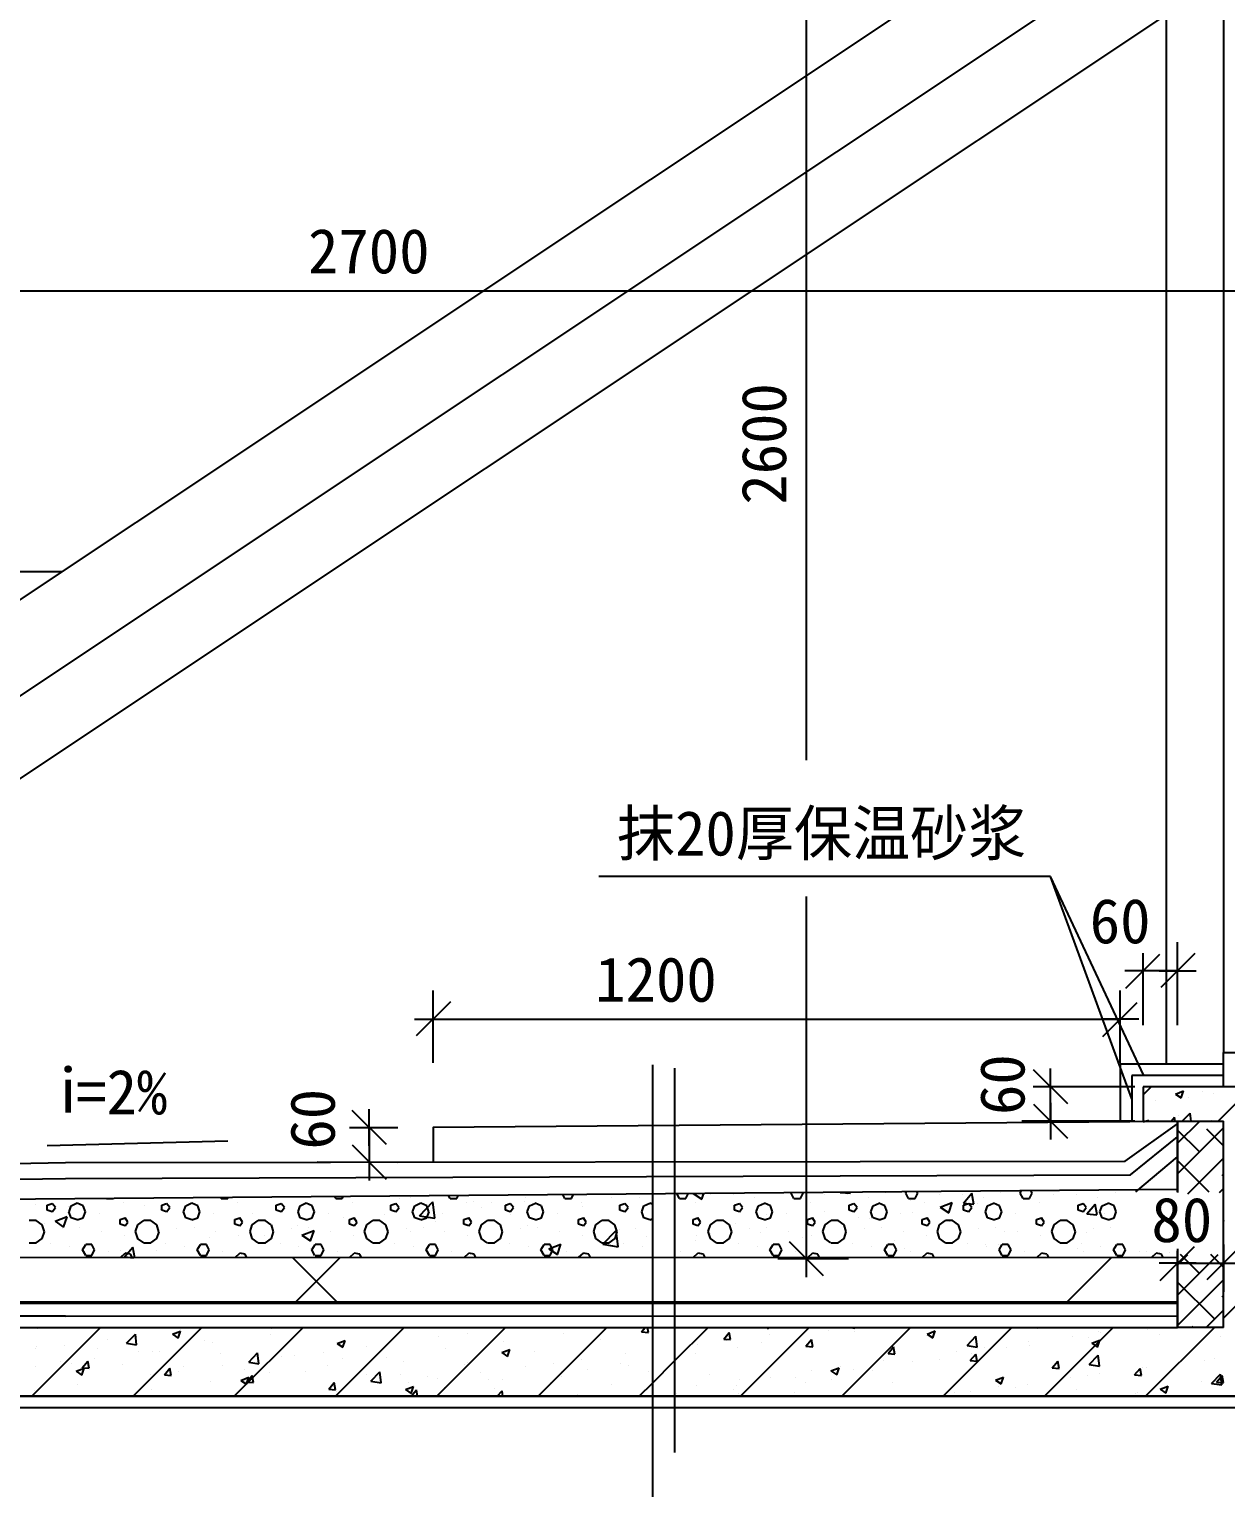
# Model space of a CAD drawing. Header units: metres. Extents: x 639 to 9791, y -512 to 5820.
# Drawn here: x 3541 to 5630, y 987 to 3535 of the extents above; entities that cross this region are included whole.
import ezdxf

# ---------------------------------------------------------------- set-up
doc = ezdxf.new("R2010")
doc.units = ezdxf.units.M
for name, color, linetype in [('A-AXI', 3, 'Continuous'), ('PUB_DIM', 3, 'Continuous'), ('WALL', 7, 'Continuous'), ('WQ', 7, 'Continuous')]:
    doc.layers.add(name, color=color, linetype=linetype)

# ---------------------------------------------------------------- blocks, each defined once
blk = doc.blocks.new('_DIMX')
blk.add_line((160.47, 0), (-160.47, 0))
at = {"color": 5}
blk.add_lwpolyline([(-151.28, -151.28), (146.11, 146.11)], dxfattribs=at)

msp = doc.modelspace()

# ---------------------------------------------------------------- hatches: boundary and pattern name
h = msp.add_hatch()
h.set_pattern_fill('AR-SAND', scale=30)
h.paths.add_polyline_path([(4285.87, 1616.48), (4285.94, 1556.37), (4677.31, 1556.85), (4677.31, 1619.74)])
h.paths.add_polyline_path([(4715.79, 1620.06), (4715.79, 1556.9), (5454.64, 1557.81), (5485.87, 1575.58), (5485.87, 1626.48)])
h.paths.add_polyline_path([(4677.31, 1556.85), (4715.79, 1556.9), (4715.79, 1620.06), (4677.31, 1619.74)])
h = msp.add_hatch()
h.set_pattern_fill('ANSI38', scale=300)
h.paths.add_polyline_path([(3046, 1389.18), (3046, 1311.63), (3604.28, 1311.63), (3604.28, 1311.47), (4629.06, 1311.61), (4629.06, 1389.3)])
h = msp.add_hatch()
h.set_pattern_fill('ANSI38', scale=300)
h.paths.add_polyline_path([(5546.01, 1389.38), (4715.79, 1389.31), (4715.79, 1311.62), (4755.63, 1311.63), (4755.63, 1311.57), (5546.01, 1311.63)])

# ---------------------------------------------------------------- linework, layer by layer
for p, q in [((5526.01, 3776.77), (5526.01, 1727.48)), ((5626.01, 3647.77), (5626.01, 1747.48)), ((5626.01, 1687.48), (5626.01, 1747.48)), ((5626.01, 1747.48), (5686.01, 1747.48)), ((5626.01, 1687.48), (5626.01, 1747.48)), ((5626.01, 1747.48), (5686.01, 1747.48)), ((4667.54, 1720.47), (4667.54, 1049.16)), ((5485.87, 1687.48), (5485.87, 1627.48)), ((5866.01, 1687.48), (5485.87, 1687.48)), ((5485.87, 1673.63), (5499.72, 1687.48)), ((5616.5, 1627.48), (5676.5, 1687.48)), ((5508.12, 1663.61), (5508.12, 1663.61)), ((5542.17, 1674.99), (5556.17, 1680.37)), ((5542.17, 1674.99), (5552.12, 1668.28)), ((5552.13, 1668.28), (5556.19, 1680.36)), ((5565.46, 1668.16), (5565.46, 1668.16)), ((5589.37, 1679.04), (5589.37, 1679.04)), ((5609.14, 1676.42), (5609.14, 1676.42)), ((5534.44, 1627.48), (5540.48, 1634.67)), ((5541.82, 1627.48), (5540.49, 1634.67)), ((5548.16, 1636.72), (5548.16, 1636.72)), ((5553.94, 1627.48), (5567.64, 1641.76)), ((5569.32, 1627.48), (5567.66, 1641.75)), ((5485.87, 1627.48), (5626.01, 1627.48)), ((5546.01, 1504.1), (5546.01, 1627.48)), ((5546.01, 1589.01), (5584.48, 1627.48)), ((5546.01, 1535.97), (5626.01, 1615.97)), ((5583.94, 1573.9), (5546.01, 1611.84)), ((5626.01, 1584.87), (5597.2, 1613.68)), ((5626.01, 1267.48), (5626.01, 1627.48)), ((5463.44, 1533.92), (5546.01, 1600.46)), ((2761.78, 1540.27), (3604.28, 1555.54)), ((3604.28, 1555.54), (5454.64, 1557.81)), ((5601.15, 1503.66), (5546.01, 1558.8)), ((5563.87, 1500.81), (5626.01, 1562.94)), ((3604.28, 1527.8), (5463.44, 1533.92)), ((5626.01, 1531.84), (5623.71, 1534.13)), ((2761.78, 1515.78), (3604.28, 1527.53)), ((2761.78, 1485.17), (5546.01, 1508.91)), ((4871.24, 1501.88), (4871.88, 1503.16)), ((4892.19, 1501.88), (4891.47, 1503.33)), ((4956.89, 1503.3), (4957.38, 1503.89)), ((4956.89, 1503.3), (4974.82, 1501.74)), ((4974.83, 1501.72), (4974.4, 1504.04)), ((5071.24, 1501.88), (5072.74, 1504.88)), ((5092.19, 1501.88), (5090.62, 1505.03)), ((5271.24, 1501.88), (5273.6, 1506.59)), ((5292.19, 1501.88), (5289.77, 1506.73)), ((5619.1, 1503), (5626.01, 1509.91)), ((3552.05, 1481.86), (3552.05, 1481.86)), ((3572.2, 1480.93), (3580.77, 1483.79)), ((3572.2, 1472.36), (3572.2, 1480.93)), ((3586.46, 1477.14), (3580.75, 1483.8)), ((3609.9, 1479.29), (3609.9, 1479.29)), ((3610.29, 1469.49), (3614.1, 1479.96)), ((3614.12, 1479.98), (3624.59, 1484.75)), ((3634.96, 1479.97), (3624.48, 1484.74)), ((3638.82, 1469.51), (3635.01, 1479.98)), ((3676, 1492.36), (3675.7, 1492.97)), ((3676.01, 1492.36), (3687.43, 1492.36)), ((3687.43, 1492.36), (3687.79, 1493.07)), ((3704.77, 1485.74), (3704.77, 1485.74)), ((3742.3, 1479.51), (3742.3, 1479.51)), ((3772.2, 1480.93), (3780.77, 1483.79)), ((3772.2, 1472.36), (3772.2, 1480.93)), ((3786.46, 1477.14), (3780.75, 1483.8)), ((3810.29, 1469.49), (3814.1, 1479.96)), ((3814.12, 1479.98), (3824.59, 1484.75)), ((3834.96, 1479.97), (3824.48, 1484.74)), ((3838.82, 1469.51), (3835.01, 1479.98)), ((3876, 1492.36), (3874.85, 1494.66)), ((3876.01, 1492.36), (3887.43, 1492.36)), ((3887.43, 1492.36), (3888.65, 1494.78)), ((3904.77, 1485.74), (3904.77, 1485.74)), ((3972.2, 1480.93), (3980.77, 1483.79)), ((3972.2, 1472.36), (3972.2, 1480.93)), ((3986.46, 1477.14), (3980.75, 1483.8)), ((4006.77, 1494.74), (4006.77, 1494.74)), ((4010.29, 1469.49), (4014.1, 1479.96)), ((4014.11, 1479.98), (4024.59, 1484.75)), ((4034.96, 1479.97), (4024.48, 1484.74)), ((4038.82, 1469.51), (4035.01, 1479.98)), ((4076, 1492.36), (4074, 1496.36)), ((4076.01, 1492.36), (4087.43, 1492.36)), ((4087.43, 1492.36), (4089.5, 1496.49)), ((4104.77, 1485.74), (4104.77, 1485.74)), ((4172.2, 1480.93), (4180.77, 1483.79)), ((4172.2, 1472.36), (4172.2, 1480.93)), ((4186.46, 1477.14), (4180.75, 1483.8)), ((4187.23, 1492.52), (4187.23, 1492.52)), ((4206.77, 1494.74), (4206.77, 1494.74)), ((4210.29, 1469.49), (4214.1, 1479.96)), ((4214.11, 1479.98), (4224.59, 1484.75)), ((4222.15, 1462.23), (4245.52, 1486.58)), ((4234.95, 1479.97), (4224.48, 1484.74)), ((4238.81, 1469.51), (4235.01, 1479.99)), ((4248.84, 1458.07), (4245.53, 1486.57)), ((4276, 1492.36), (4273.15, 1498.06)), ((4276.01, 1492.36), (4287.43, 1492.36)), ((4287.43, 1492.36), (4290.36, 1498.21)), ((4304.77, 1485.74), (4304.77, 1485.74)), ((4317.13, 1486.51), (4317.13, 1486.51)), ((4347.38, 1485.76), (4347.38, 1485.76)), ((4369.77, 1498.74), (4369.77, 1498.74)), ((4372.2, 1480.93), (4380.77, 1483.79)), ((4372.2, 1472.36), (4372.2, 1480.93)), ((4386.46, 1477.14), (4380.75, 1483.8)), ((4405.62, 1487.11), (4405.62, 1487.11)), ((4406.77, 1494.74), (4406.77, 1494.74)), ((4410.29, 1469.49), (4414.1, 1479.96)), ((4414.11, 1479.98), (4424.59, 1484.74)), ((4434.95, 1479.97), (4424.48, 1484.74)), ((4438.81, 1469.51), (4435, 1479.99)), ((4476, 1492.36), (4472.3, 1499.76)), ((4476.01, 1492.36), (4487.43, 1492.36)), ((4487.43, 1492.36), (4491.21, 1499.92)), ((4504.77, 1485.74), (4504.77, 1485.74)), ((4507.52, 1478.99), (4507.52, 1478.99)), ((4529.77, 1499.74), (4529.77, 1499.74)), ((4556.7, 1494.64), (4556.7, 1494.64)), ((4569.77, 1498.74), (4569.77, 1498.74)), ((4572.2, 1480.93), (4580.77, 1483.79)), ((4572.2, 1472.36), (4572.2, 1480.93)), ((4586.46, 1477.14), (4580.75, 1483.8)), ((4606.77, 1494.74), (4606.77, 1494.74)), ((4610.29, 1469.49), (4614.1, 1479.96)), ((4614.11, 1479.98), (4624.59, 1484.74)), ((4629.06, 1482.65), (4624.48, 1484.74)), ((4676, 1492.36), (4671.46, 1501.45)), ((4676.01, 1492.36), (4687.43, 1492.36)), ((4687.43, 1492.36), (4692.07, 1501.63)), ((4700.3, 1501.52), (4700.79, 1501.71)), ((4700.3, 1501.52), (4715.23, 1491.45)), ((4704.77, 1485.74), (4704.77, 1485.74)), ((4715.24, 1491.44), (4718.73, 1501.86)), ((4729.77, 1499.74), (4729.77, 1499.74)), ((4769.77, 1498.74), (4769.77, 1498.74)), ((4772.2, 1480.93), (4780.77, 1483.79)), ((4772.2, 1472.36), (4772.2, 1480.93)), ((4786.46, 1477.14), (4780.74, 1483.8)), ((4806.77, 1494.74), (4806.77, 1494.74)), ((4810.29, 1469.49), (4814.1, 1479.96)), ((4814.11, 1479.98), (4824.59, 1484.74)), ((4834.95, 1479.97), (4824.48, 1484.74)), ((4838.81, 1469.51), (4835, 1479.99)), ((4836.77, 1502.74), (4836.77, 1502.74)), ((4876, 1492.36), (4871.24, 1501.88)), ((4876.01, 1492.36), (4887.43, 1492.36)), ((4887.43, 1492.36), (4892.2, 1501.88)), ((4904.77, 1485.74), (4904.77, 1485.74)), ((4929.77, 1499.74), (4929.77, 1499.74)), ((4969.77, 1498.74), (4969.77, 1498.74)), ((4972.2, 1480.93), (4980.77, 1483.79)), ((4972.2, 1472.36), (4972.2, 1480.93)), ((4986.46, 1477.14), (4980.74, 1483.8)), ((5006.77, 1494.74), (5006.77, 1494.74)), ((5010.29, 1469.49), (5014.09, 1479.96)), ((5014.11, 1479.98), (5024.59, 1484.74)), ((5034.95, 1479.97), (5024.48, 1484.74)), ((5038.81, 1469.51), (5035, 1479.99)), ((5036.77, 1502.74), (5036.77, 1502.74)), ((5076, 1492.36), (5071.24, 1501.88)), ((5076.01, 1492.36), (5087.43, 1492.36)), ((5080.42, 1489.8), (5080.42, 1489.8)), ((5087.43, 1492.36), (5092.2, 1501.88)), ((5104.77, 1485.74), (5104.77, 1485.74)), ((5129.77, 1499.74), (5129.77, 1499.74)), ((5131.44, 1477.49), (5152.45, 1485.56)), ((5146.37, 1467.41), (5152.46, 1485.54)), ((5169.77, 1498.74), (5169.77, 1498.74)), ((5172.06, 1484.48), (5186.53, 1501.71)), ((5172.06, 1484.48), (5189.99, 1482.91)), ((5172.2, 1480.93), (5180.77, 1483.79)), ((5172.2, 1472.36), (5172.2, 1480.93)), ((5186.46, 1477.14), (5180.74, 1483.8)), ((5190, 1482.89), (5186.54, 1501.7)), ((5196.69, 1483.32), (5196.69, 1483.32)), ((5206.77, 1494.74), (5206.77, 1494.74)), ((5210.29, 1469.49), (5214.09, 1479.96)), ((5214.11, 1479.98), (5224.59, 1484.74)), ((5234.95, 1479.97), (5224.48, 1484.74)), ((5238.81, 1469.51), (5235, 1479.99)), ((5236.77, 1502.74), (5236.77, 1502.74)), ((5276, 1492.36), (5271.24, 1501.88)), ((5276.01, 1492.36), (5287.43, 1492.36)), ((5287.43, 1492.36), (5292.2, 1501.88)), ((5304.77, 1485.74), (5304.77, 1485.74)), ((5329.77, 1499.74), (5329.77, 1499.74)), ((5369.77, 1498.74), (5369.77, 1498.74)), ((5372.2, 1480.93), (5380.77, 1483.79)), ((5372.2, 1472.36), (5372.2, 1480.93)), ((5386.46, 1477.14), (5380.74, 1483.8)), ((5387.24, 1465.65), (5401.7, 1482.89)), ((5405.18, 1464.07), (5401.71, 1482.87)), ((5406.77, 1494.74), (5406.77, 1494.74)), ((5410.29, 1469.49), (5414.09, 1479.96)), ((5414.11, 1479.98), (5424.59, 1484.74)), ((5434.95, 1479.97), (5424.48, 1484.74)), ((5438.81, 1469.51), (5435, 1479.99)), ((5436.77, 1502.74), (5436.77, 1502.74)), ((3553.15, 1454.26), (3540.77, 1454.26)), ((3563.52, 1446.7), (3553.04, 1454.32)), ((3580.76, 1469.49), (3572.19, 1472.35)), ((3580.77, 1469.5), (3586.48, 1477.12)), ((3585.96, 1452.81), (3606.96, 1460.88)), ((3585.96, 1452.81), (3600.88, 1442.75)), ((3600.89, 1442.73), (3606.97, 1460.86)), ((3614.05, 1459.03), (3610.24, 1469.51)), ((3624.56, 1455.21), (3614.09, 1459.02)), ((3624.58, 1455.22), (3635.06, 1459.03)), ((3635.05, 1459.01), (3638.86, 1469.49)), ((3662.77, 1465.74), (3662.77, 1465.74)), ((3699.82, 1456.17), (3708.39, 1459.03)), ((3699.82, 1447.6), (3699.82, 1456.17)), ((3713.13, 1451.4), (3708.37, 1459.01)), ((3730.29, 1446.64), (3740.76, 1454.26)), ((3753.15, 1454.26), (3740.77, 1454.26)), ((3763.52, 1446.7), (3753.04, 1454.32)), ((3770.04, 1472.53), (3770.04, 1472.53)), ((3780.76, 1469.49), (3772.19, 1472.35)), ((3780.77, 1469.5), (3786.48, 1477.12)), ((3814.05, 1459.03), (3810.24, 1469.51)), ((3824.56, 1455.21), (3814.09, 1459.02)), ((3824.58, 1455.22), (3835.06, 1459.03)), ((3835.05, 1459.01), (3838.86, 1469.49)), ((3862.77, 1465.74), (3862.77, 1465.74)), ((3899.82, 1456.17), (3908.39, 1459.03)), ((3899.82, 1447.6), (3899.82, 1456.17)), ((3913.13, 1451.4), (3908.37, 1459.01)), ((3930.19, 1465.76), (3930.19, 1465.76)), ((3930.29, 1446.64), (3940.76, 1454.26)), ((3953.15, 1454.26), (3940.77, 1454.26)), ((3963.51, 1446.7), (3953.04, 1454.32)), ((3980.76, 1469.49), (3972.19, 1472.35)), ((3980.77, 1469.5), (3986.48, 1477.12)), ((4014.05, 1459.03), (4010.24, 1469.51)), ((4024.56, 1455.21), (4014.09, 1459.02)), ((4024.58, 1455.22), (4035.06, 1459.03)), ((4035.05, 1459.01), (4038.86, 1469.49)), ((4062.77, 1465.74), (4062.77, 1465.74)), ((4090.34, 1458.99), (4090.34, 1458.99)), ((4099.82, 1456.17), (4108.39, 1459.03)), ((4099.82, 1447.6), (4099.82, 1456.17)), ((4113.13, 1451.4), (4108.37, 1459.01)), ((4130.28, 1446.64), (4140.76, 1454.26)), ((4153.15, 1454.26), (4140.77, 1454.26)), ((4141.05, 1452.28), (4141.05, 1452.28)), ((4163.51, 1446.7), (4153.04, 1454.32)), ((4161.31, 1464.02), (4161.31, 1464.02)), ((4180.76, 1469.49), (4172.19, 1472.35)), ((4180.77, 1469.5), (4186.48, 1477.12)), ((4214.05, 1459.03), (4210.24, 1469.51)), ((4224.56, 1455.21), (4214.09, 1459.02)), ((4222.15, 1462.23), (4248.83, 1458.09)), ((4224.58, 1455.22), (4235.06, 1459.03)), ((4235.05, 1459.01), (4238.86, 1469.49)), ((4250.48, 1452.23), (4250.48, 1452.23)), ((4262.77, 1465.74), (4262.77, 1465.74)), ((4299.82, 1456.17), (4308.39, 1459.03)), ((4299.82, 1447.6), (4299.82, 1456.17)), ((4313.13, 1451.4), (4308.37, 1459.01)), ((4330.28, 1446.64), (4340.76, 1454.26)), ((4330.52, 1477.22), (4330.52, 1477.22)), ((4353.15, 1454.26), (4340.77, 1454.26)), ((4363.51, 1446.7), (4353.04, 1454.32)), ((4380.76, 1469.49), (4372.19, 1472.35)), ((4380.77, 1469.5), (4386.48, 1477.12)), ((4381.74, 1464.61), (4381.74, 1464.61)), ((4414.05, 1459.03), (4410.24, 1469.51)), ((4424.56, 1455.21), (4414.09, 1459.02)), ((4424.58, 1455.22), (4435.06, 1459.03)), ((4435.05, 1459.01), (4438.86, 1469.49)), ((4462.77, 1465.74), (4462.77, 1465.74)), ((4499.82, 1456.17), (4508.39, 1459.03)), ((4499.82, 1447.6), (4499.82, 1456.17)), ((4513.13, 1451.4), (4508.37, 1459.01)), ((4530.28, 1446.64), (4540.76, 1454.26)), ((4553.15, 1454.26), (4540.77, 1454.26)), ((4563.51, 1446.7), (4553.04, 1454.32)), ((4580.76, 1469.49), (4572.19, 1472.35)), ((4580.77, 1469.5), (4586.48, 1477.12)), ((4614.05, 1459.03), (4610.24, 1469.51)), ((4624.56, 1455.21), (4614.09, 1459.02)), ((4624.58, 1455.22), (4629.06, 1456.85)), ((4667.67, 1472.22), (4667.67, 1472.22)), ((4699.82, 1456.17), (4708.39, 1459.03)), ((4699.82, 1447.6), (4699.82, 1456.17)), ((4713.13, 1451.4), (4708.37, 1459.01)), ((4730.28, 1446.64), (4740.76, 1454.26)), ((4753.15, 1454.26), (4740.77, 1454.26)), ((4763.51, 1446.7), (4753.04, 1454.32)), ((4780.76, 1469.49), (4772.19, 1472.35)), ((4780.77, 1469.5), (4786.48, 1477.12)), ((4814.05, 1459.03), (4810.24, 1469.51)), ((4824.56, 1455.21), (4814.09, 1459.02)), ((4824.58, 1455.22), (4835.06, 1459.03)), ((4827.82, 1465.46), (4827.82, 1465.46)), ((4835.05, 1459.01), (4838.86, 1469.49)), ((4862.77, 1465.74), (4862.77, 1465.74)), ((4899.82, 1456.17), (4908.39, 1459.03)), ((4899.82, 1447.6), (4899.82, 1456.17)), ((4913.13, 1451.4), (4908.37, 1459.01)), ((4928.89, 1470.59), (4928.89, 1470.59)), ((4930.28, 1446.64), (4940.76, 1454.26)), ((4953.15, 1454.26), (4940.77, 1454.26)), ((4963.51, 1446.7), (4953.04, 1454.32)), ((4980.76, 1469.49), (4972.19, 1472.35)), ((4980.77, 1469.5), (4986.48, 1477.12)), ((4987.96, 1458.69), (4987.96, 1458.69)), ((5007.97, 1458.48), (5007.97, 1458.48)), ((5014.05, 1459.03), (5010.24, 1469.51)), ((5024.56, 1455.21), (5014.09, 1459.02)), ((5024.58, 1455.22), (5035.06, 1459.03)), ((5035.05, 1459.01), (5038.86, 1469.49)), ((5062.77, 1465.74), (5062.77, 1465.74)), ((5083.07, 1468.37), (5083.07, 1468.37)), ((5099.82, 1456.17), (5108.39, 1459.03)), ((5099.82, 1447.6), (5099.82, 1456.17)), ((5113.13, 1451.4), (5108.37, 1459.01)), ((5130.28, 1446.64), (5140.76, 1454.26)), ((5131.44, 1477.49), (5146.36, 1467.43)), ((5153.15, 1454.26), (5140.77, 1454.26)), ((5163.51, 1446.7), (5153.03, 1454.32)), ((5180.76, 1469.49), (5172.19, 1472.35)), ((5180.77, 1469.5), (5186.48, 1477.12)), ((5214.05, 1459.03), (5210.24, 1469.51)), ((5224.56, 1455.21), (5214.09, 1459.02)), ((5224.58, 1455.22), (5235.06, 1459.03)), ((5235.05, 1459.01), (5238.86, 1469.49)), ((5262.77, 1465.74), (5262.77, 1465.74)), ((5299.82, 1456.17), (5308.39, 1459.03)), ((5299.82, 1447.6), (5299.82, 1456.17)), ((5313.13, 1451.4), (5308.37, 1459.01)), ((5330.28, 1446.64), (5340.76, 1454.26)), ((5353.15, 1454.26), (5340.77, 1454.26)), ((5363.51, 1446.7), (5353.03, 1454.32)), ((5380.76, 1469.49), (5372.19, 1472.35)), ((5380.77, 1469.5), (5386.48, 1477.12)), ((5387.24, 1465.65), (5405.17, 1464.08)), ((5414.05, 1459.03), (5410.24, 1469.51)), ((5424.56, 1455.21), (5414.09, 1459.02)), ((5419.09, 1465.8), (5419.09, 1465.8)), ((5424.58, 1455.22), (5435.06, 1459.03)), ((5435.05, 1459.01), (5438.86, 1469.49)), ((5626.01, 1454.47), (5626.89, 1454.81)), ((5626.01, 1452.12), (5626.91, 1454.81)), ((3567.41, 1434.27), (3563.6, 1446.65)), ((3563.62, 1422.83), (3567.43, 1434.26)), ((3567.35, 1449.47), (3567.35, 1449.47)), ((3598.77, 1439.74), (3598.77, 1439.74)), ((3628.77, 1442.74), (3628.77, 1442.74)), ((3666.77, 1434.74), (3666.77, 1434.74)), ((3708.38, 1444.73), (3699.81, 1447.59)), ((3706.77, 1428.74), (3706.77, 1428.74)), ((3708.38, 1444.74), (3713.15, 1451.4)), ((3730.27, 1422.84), (3726.46, 1435.22)), ((3726.48, 1435.21), (3730.29, 1446.64)), ((3767.41, 1434.27), (3763.6, 1446.65)), ((3763.62, 1422.83), (3767.43, 1434.26)), ((3798.77, 1439.74), (3798.77, 1439.74)), ((3828.77, 1442.74), (3828.77, 1442.74)), ((3866.77, 1434.74), (3866.77, 1434.74)), ((3908.38, 1444.73), (3899.81, 1447.59)), ((3906.77, 1428.74), (3906.77, 1428.74)), ((3908.38, 1444.74), (3913.15, 1451.4)), ((3930.27, 1422.84), (3926.46, 1435.22)), ((3926.48, 1435.21), (3930.29, 1446.64)), ((3952.33, 1427.43), (3952.33, 1427.43)), ((3967.41, 1434.27), (3963.6, 1446.65)), ((3963.62, 1422.83), (3967.43, 1434.26)), ((3998.77, 1439.74), (3998.77, 1439.74)), ((4009.78, 1444.82), (4009.78, 1444.82)), ((4017.1, 1428.79), (4038.1, 1436.85)), ((4017.1, 1428.79), (4032.02, 1418.72)), ((4027.43, 1437.32), (4027.43, 1437.32)), ((4028.77, 1442.74), (4028.77, 1442.74)), ((4032.03, 1418.71), (4038.11, 1436.83)), ((4066.77, 1434.74), (4066.77, 1434.74)), ((4108.38, 1444.73), (4099.81, 1447.59)), ((4106.77, 1428.74), (4106.77, 1428.74)), ((4108.38, 1444.74), (4113.15, 1451.4)), ((4130.27, 1422.84), (4126.46, 1435.22)), ((4126.48, 1435.21), (4130.29, 1446.64)), ((4167.41, 1434.27), (4163.6, 1446.65)), ((4163.62, 1422.83), (4167.43, 1434.26)), ((4198.77, 1439.74), (4198.77, 1439.74)), ((4206.79, 1434.58), (4206.79, 1434.58)), ((4228.77, 1442.74), (4228.77, 1442.74)), ((4266.77, 1434.74), (4266.77, 1434.74)), ((4308.38, 1444.73), (4299.81, 1447.59)), ((4306.77, 1428.74), (4306.77, 1428.74)), ((4308.38, 1444.74), (4313.15, 1451.4)), ((4330.27, 1422.84), (4326.46, 1435.22)), ((4326.48, 1435.21), (4330.29, 1446.64)), ((4367.41, 1434.27), (4363.6, 1446.65)), ((4363.62, 1422.83), (4367.43, 1434.26)), ((4398.77, 1439.74), (4398.77, 1439.74)), ((4410.63, 1445.46), (4410.63, 1445.46)), ((4428.77, 1442.74), (4428.77, 1442.74)), ((4466.77, 1434.74), (4466.77, 1434.74)), ((4508.38, 1444.73), (4499.81, 1447.59)), ((4506.77, 1428.74), (4506.77, 1428.74)), ((4508.38, 1444.74), (4513.15, 1451.4)), ((4530.27, 1422.84), (4526.46, 1435.22)), ((4526.48, 1435.21), (4530.29, 1446.64)), ((4542.32, 1412.57), (4565.69, 1436.92)), ((4567.41, 1434.27), (4563.6, 1446.65)), ((4563.62, 1422.83), (4567.43, 1434.26)), ((4569.01, 1408.42), (4565.7, 1436.91)), ((4570.78, 1438.69), (4570.78, 1438.69)), ((4598.77, 1439.74), (4598.77, 1439.74)), ((4619.04, 1426.98), (4619.04, 1426.98)), ((4628.77, 1442.74), (4628.77, 1442.74)), ((4708.38, 1444.73), (4699.81, 1447.59)), ((4706.77, 1428.74), (4706.77, 1428.74)), ((4708.38, 1444.74), (4713.15, 1451.4)), ((4730.27, 1422.84), (4726.46, 1435.22)), ((4726.48, 1435.21), (4730.29, 1446.64)), ((4730.92, 1431.93), (4730.92, 1431.93)), ((4767.41, 1434.27), (4763.6, 1446.65)), ((4763.62, 1422.83), (4767.43, 1434.26)), ((4774.86, 1449.47), (4774.86, 1449.47)), ((4798.77, 1439.74), (4798.77, 1439.74)), ((4818.5, 1433.53), (4818.5, 1433.53)), ((4828.77, 1442.74), (4828.77, 1442.74)), ((4866.77, 1434.74), (4866.77, 1434.74)), ((4908.38, 1444.73), (4899.81, 1447.59)), ((4906.77, 1428.74), (4906.77, 1428.74)), ((4908.38, 1444.74), (4913.15, 1451.4)), ((4930.27, 1422.84), (4926.46, 1435.22)), ((4926.48, 1435.21), (4930.29, 1446.64)), ((4967.41, 1434.27), (4963.6, 1446.65)), ((4963.62, 1422.83), (4967.43, 1434.26)), ((4998.77, 1439.74), (4998.77, 1439.74)), ((5028.77, 1442.74), (5028.77, 1442.74)), ((5066.77, 1434.74), (5066.77, 1434.74)), ((5108.38, 1444.73), (5099.81, 1447.59)), ((5106.77, 1428.74), (5106.77, 1428.74)), ((5108.38, 1444.74), (5113.15, 1451.4)), ((5130.27, 1422.84), (5126.46, 1435.22)), ((5126.48, 1435.21), (5130.29, 1446.64)), ((5148.11, 1451.93), (5148.11, 1451.93)), ((5167.41, 1434.27), (5163.6, 1446.65)), ((5163.62, 1422.83), (5167.43, 1434.26)), ((5198.77, 1439.74), (5198.77, 1439.74)), ((5228.77, 1442.74), (5228.77, 1442.74)), ((5244.14, 1435.77), (5244.14, 1435.77)), ((5266.77, 1434.74), (5266.77, 1434.74)), ((5308.38, 1444.73), (5299.81, 1447.59)), ((5306.77, 1428.74), (5306.77, 1428.74)), ((5308.26, 1445.16), (5308.26, 1445.16)), ((5308.38, 1444.74), (5313.15, 1451.4)), ((5330.27, 1422.84), (5326.46, 1435.22)), ((5326.48, 1435.21), (5330.29, 1446.64)), ((5367.41, 1434.27), (5363.6, 1446.65)), ((5363.62, 1422.83), (5367.43, 1434.26)), ((5386.62, 1433.55), (5386.62, 1433.55)), ((5398.77, 1439.74), (5398.77, 1439.74)), ((5428.77, 1442.74), (5428.77, 1442.74)), ((3540.77, 1415.22), (3553.15, 1415.22)), ((3553.14, 1415.21), (3563.62, 1422.83)), ((3578.77, 1413.74), (3578.77, 1413.74)), ((3611.77, 1408.74), (3611.77, 1408.74)), ((3639.78, 1393.32), (3634.07, 1402.84)), ((3634.1, 1402.83), (3639.81, 1412.35)), ((3650.29, 1412.36), (3639.81, 1412.36)), ((3655.05, 1402.84), (3650.29, 1412.36)), ((3650.29, 1393.31), (3655.05, 1402.83)), ((3699.93, 1401.2), (3699.93, 1401.2)), ((3707.44, 1390.6), (3721.91, 1407.84)), ((3725.34, 1389.23), (3721.91, 1407.82)), ((3740.66, 1415.27), (3730.18, 1422.89)), ((3740.77, 1415.22), (3753.15, 1415.22)), ((3753.14, 1415.21), (3763.62, 1422.83)), ((3762.86, 1402.49), (3762.86, 1402.49)), ((3778.77, 1413.74), (3778.77, 1413.74)), ((3811.77, 1408.74), (3811.77, 1408.74)), ((3839.78, 1393.32), (3834.07, 1402.84)), ((3834.1, 1402.83), (3839.81, 1412.35)), ((3850.29, 1412.36), (3839.81, 1412.36)), ((3855.05, 1402.84), (3850.29, 1412.36)), ((3850.29, 1393.31), (3855.05, 1402.83)), ((3855.75, 1423.69), (3855.75, 1423.69)), ((3940.66, 1415.27), (3930.18, 1422.89)), ((3940.77, 1415.22), (3953.15, 1415.22)), ((3953.14, 1415.21), (3963.62, 1422.83)), ((3978.77, 1413.74), (3978.77, 1413.74)), ((4011.77, 1408.74), (4011.77, 1408.74)), ((4031.83, 1404.55), (4031.83, 1404.55)), ((4039.78, 1393.32), (4034.07, 1402.84)), ((4034.1, 1402.83), (4039.81, 1412.35)), ((4050.29, 1412.36), (4039.81, 1412.36)), ((4055.05, 1402.84), (4050.29, 1412.36)), ((4050.29, 1393.31), (4055.05, 1402.83)), ((4140.66, 1415.27), (4130.18, 1422.89)), ((4140.77, 1415.22), (4153.15, 1415.22)), ((4153.14, 1415.21), (4163.62, 1422.83)), ((4178.77, 1413.74), (4178.77, 1413.74)), ((4211.77, 1408.74), (4211.77, 1408.74)), ((4239.78, 1393.32), (4234.07, 1402.84)), ((4234.1, 1402.83), (4239.81, 1412.35)), ((4250.29, 1412.36), (4239.81, 1412.36)), ((4255.05, 1402.84), (4250.29, 1412.36)), ((4250.29, 1393.31), (4255.05, 1402.83)), ((4340.66, 1415.27), (4330.18, 1422.89)), ((4340.77, 1415.22), (4353.15, 1415.22)), ((4353.14, 1415.21), (4363.62, 1422.83)), ((4378.77, 1413.74), (4378.77, 1413.74)), ((4411.77, 1408.74), (4411.77, 1408.74)), ((4439.78, 1393.32), (4434.07, 1402.84)), ((4434.1, 1402.82), (4439.81, 1412.35)), ((4450.29, 1412.36), (4439.81, 1412.36)), ((4448.24, 1404.76), (4469.24, 1412.82)), ((4448.24, 1404.76), (4463.16, 1394.69)), ((4455.05, 1402.84), (4450.29, 1412.36)), ((4450.29, 1393.31), (4455.05, 1402.83)), ((4463.17, 1394.68), (4469.25, 1412.81)), ((4467.51, 1407.77), (4467.51, 1407.77)), ((4540.66, 1415.27), (4530.18, 1422.89)), ((4540.77, 1415.22), (4553.15, 1415.22)), ((4542.32, 1412.57), (4569, 1408.43)), ((4553.14, 1415.21), (4563.62, 1422.83)), ((4578.77, 1413.74), (4578.77, 1413.74)), ((4611.77, 1408.74), (4611.77, 1408.74)), ((4704.88, 1418.58), (4704.88, 1418.58)), ((4740.66, 1415.28), (4730.18, 1422.89)), ((4740.77, 1415.22), (4753.15, 1415.22)), ((4753.14, 1415.21), (4763.62, 1422.83)), ((4778.77, 1413.74), (4778.77, 1413.74)), ((4811.77, 1408.74), (4811.77, 1408.74)), ((4839.78, 1393.32), (4834.07, 1402.84)), ((4834.09, 1402.82), (4839.81, 1412.35)), ((4850.29, 1412.36), (4839.81, 1412.36)), ((4855.05, 1402.84), (4850.29, 1412.36)), ((4850.29, 1393.31), (4855.05, 1402.83)), ((4891.07, 1425.16), (4891.07, 1425.16)), ((4940.65, 1415.28), (4930.18, 1422.89)), ((4940.77, 1415.22), (4953.15, 1415.22)), ((4953.14, 1415.21), (4963.62, 1422.83)), ((4978.77, 1413.74), (4978.77, 1413.74)), ((5011.77, 1408.74), (5011.77, 1408.74)), ((5039.78, 1393.32), (5034.07, 1402.84)), ((5034.09, 1402.82), (5039.81, 1412.35)), ((5050.29, 1412.36), (5039.81, 1412.36)), ((5055.05, 1402.84), (5050.29, 1412.36)), ((5050.29, 1393.31), (5055.05, 1402.83)), ((5051.22, 1418.39), (5051.22, 1418.39)), ((5069.18, 1405.74), (5069.18, 1405.74)), ((5140.65, 1415.28), (5130.18, 1422.89)), ((5140.77, 1415.22), (5153.15, 1415.22)), ((5153.14, 1415.21), (5163.62, 1422.83)), ((5178.77, 1413.74), (5178.77, 1413.74)), ((5211.36, 1411.63), (5211.36, 1411.63)), ((5211.77, 1408.74), (5211.77, 1408.74)), ((5232.59, 1412.42), (5232.59, 1412.42)), ((5239.78, 1393.32), (5234.07, 1402.84)), ((5234.09, 1402.82), (5239.81, 1412.35)), ((5250.29, 1412.36), (5239.81, 1412.36)), ((5255.05, 1402.84), (5250.29, 1412.36)), ((5250.29, 1393.31), (5255.05, 1402.83)), ((5340.65, 1415.28), (5330.18, 1422.9)), ((5340.77, 1415.22), (5353.15, 1415.22)), ((5353.14, 1415.21), (5363.61, 1422.83)), ((5371.51, 1404.86), (5371.51, 1404.86)), ((5378.77, 1413.74), (5378.77, 1413.74)), ((5411.77, 1408.74), (5411.77, 1408.74)), ((5439.78, 1393.32), (5434.07, 1402.84)), ((5434.09, 1402.82), (5439.81, 1412.35)), ((5450.29, 1412.36), (5439.81, 1412.36)), ((5455.05, 1402.84), (5450.29, 1412.36)), ((5450.29, 1393.31), (5455.05, 1402.83)), ((5546.01, 1267.48), (5546.01, 1401.41)), ((5546.01, 1389.38), (1291.04, 1389.04)), ((3639.81, 1393.31), (3650.29, 1393.31)), ((3678.77, 1399.74), (3678.77, 1399.74)), ((3700.74, 1390.43), (3708.36, 1397.09)), ((3700.77, 1389.23), (3700.77, 1390.45)), ((3707.44, 1390.6), (3723.07, 1389.23)), ((3717.84, 1395.22), (3708.32, 1397.12)), ((3720.9, 1389.23), (3717.91, 1395.22)), ((3839.81, 1393.31), (3850.29, 1393.31)), ((3878.77, 1399.74), (3878.77, 1399.74)), ((3900.74, 1390.43), (3908.35, 1397.09)), ((3900.77, 1389.25), (3900.77, 1390.45)), ((3917.84, 1395.22), (3908.32, 1397.12)), ((3920.89, 1389.25), (3917.91, 1395.22)), ((4039.81, 1393.31), (4050.29, 1393.31)), ((4078.77, 1399.74), (4078.77, 1399.74)), ((4100.73, 1390.42), (4108.35, 1397.09)), ((4100.77, 1389.26), (4100.77, 1390.45)), ((4117.84, 1395.22), (4108.32, 1397.12)), ((4120.88, 1389.26), (4117.91, 1395.22)), ((4239.81, 1393.31), (4250.29, 1393.31)), ((4278.77, 1399.74), (4278.77, 1399.74)), ((4300.73, 1390.42), (4308.35, 1397.09)), ((4300.77, 1389.28), (4300.77, 1390.45)), ((4317.84, 1395.22), (4308.32, 1397.12)), ((4320.88, 1389.28), (4317.91, 1395.22)), ((4439.81, 1393.31), (4450.29, 1393.31)), ((4478.77, 1399.74), (4478.77, 1399.74)), ((4500.73, 1390.42), (4508.35, 1397.09)), ((4500.77, 1389.29), (4500.77, 1390.45)), ((4517.84, 1395.22), (4508.32, 1397.12)), ((4520.87, 1389.3), (4517.91, 1395.22)), ((4678.77, 1399.74), (4678.77, 1399.74)), ((4700.73, 1390.42), (4708.35, 1397.09)), ((4700.77, 1389.31), (4700.77, 1390.45)), ((4717.84, 1395.22), (4708.32, 1397.12)), ((4720.86, 1389.31), (4717.91, 1395.22)), ((4839.81, 1393.31), (4850.29, 1393.31)), ((4878.77, 1399.74), (4878.77, 1399.74)), ((4900.73, 1390.42), (4908.35, 1397.09)), ((4900.77, 1389.33), (4900.77, 1390.45)), ((4917.84, 1395.22), (4908.32, 1397.12)), ((4920.85, 1389.33), (4917.91, 1395.22)), ((5039.81, 1393.31), (5050.29, 1393.31)), ((5076.78, 1389.93), (5076.78, 1389.93)), ((5078.77, 1399.74), (5078.77, 1399.74)), ((5100.73, 1390.42), (5108.35, 1397.09)), ((5100.77, 1389.34), (5100.77, 1390.45)), ((5117.84, 1395.22), (5108.32, 1397.12)), ((5120.84, 1389.34), (5117.91, 1395.22)), ((5239.81, 1393.31), (5250.29, 1393.31)), ((5278.77, 1399.74), (5278.77, 1399.74)), ((5300.73, 1390.42), (5308.35, 1397.08)), ((5300.77, 1389.36), (5300.77, 1390.45)), ((5307.23, 1389.94), (5307.23, 1389.94)), ((5317.84, 1395.22), (5308.32, 1397.12)), ((5320.84, 1389.36), (5317.91, 1395.22)), ((5382.34, 1399.83), (5382.34, 1399.83)), ((5439.81, 1393.31), (5450.29, 1393.31)), ((5478.77, 1399.74), (5478.77, 1399.74)), ((5490.98, 1399.93), (5490.98, 1399.93)), ((5500.73, 1390.42), (5508.34, 1397.08)), ((5500.77, 1389.37), (5500.77, 1390.45)), ((5517.84, 1395.22), (5508.32, 1397.12)), ((5520.83, 1389.37), (5517.91, 1395.22)), ((5531.66, 1398.09), (5531.66, 1398.09)), ((5546.01, 1376.87), (5563.7, 1394.57)), ((5546.01, 1323.84), (5616.73, 1394.57)), ((5583.94, 1361.77), (5551.14, 1394.57)), ((5626.01, 1372.74), (5604.18, 1394.57)), ((5626.01, 1283.44), (5737.14, 1394.57)), ((5546.01, 1270.81), (5626.01, 1350.81)), ((5610.45, 1282.22), (5546.01, 1346.67)), ((1308.91, 1311.63), (3604.28, 1311.63)), ((3604.28, 1311.63), (1308.91, 1311.63)), ((3604.28, 1309.38), (1309.32, 1309.38)), ((4755.63, 1311.63), (3604.28, 1311.47)), ((3604.28, 1311.47), (4755.63, 1311.63)), ((5546.01, 1311.63), (3604.28, 1311.47)), ((5546.01, 1309.38), (3604.28, 1309.22)), ((5626.01, 1319.7), (5623.71, 1322)), ((1313.34, 1287.48), (3604.28, 1287.48)), ((3604.28, 1287.33), (5546.01, 1287.48)), ((5595.71, 1267.48), (5626.01, 1297.78)), ((1317.01, 1267.48), (3604.28, 1267.48)), ((2696.01, 1267.48), (3604.28, 1267.48)), ((3545.51, 1147.48), (3665.36, 1267.33)), ((3555.05, 1265.09), (3555.05, 1265.09)), ((3604.28, 1267.33), (4755.63, 1267.48)), ((3604.28, 1267.33), (5546.01, 1267.48)), ((3710.58, 1239.67), (3726.15, 1255.91)), ((3722.14, 1147.33), (3842.15, 1267.35)), ((3728.38, 1236.91), (3726.17, 1255.9)), ((3791, 1255.48), (3805.01, 1260.86)), ((3791, 1255.48), (3800.95, 1248.77)), ((3800.97, 1248.77), (3805.03, 1260.86)), ((3804.38, 1263.23), (3804.38, 1263.23)), ((3898.93, 1147.35), (4018.94, 1267.36)), ((3962.9, 1254.47), (3962.9, 1254.47)), ((3964.12, 1264.82), (3964.12, 1264.82)), ((4063.92, 1267.28), (4063.92, 1267.28)), ((4075.72, 1147.36), (4195.73, 1267.37)), ((4252.5, 1147.37), (4372.52, 1267.39)), ((4256.01, 1250.73), (4256.01, 1250.73)), ((4306.08, 1257.33), (4306.08, 1257.33)), ((4381.82, 1267.3), (4381.82, 1267.3)), ((4429.29, 1147.38), (4549.31, 1267.4)), ((4472.95, 1257.57), (4472.95, 1257.57)), ((4609.92, 1259.72), (4616.37, 1267.41)), ((4609.92, 1259.72), (4621.87, 1258.67)), ((4621.89, 1258.67), (4620.28, 1267.41)), ((4667.54, 1208.85), (4726.1, 1267.41)), ((4753.37, 1247.17), (4763.01, 1258.66)), ((4765.34, 1246.12), (4763.03, 1258.66)), ((4782.87, 1147.41), (4902.89, 1267.43)), ((4828.02, 1267.42), (4831.28, 1265.23)), ((4831.29, 1265.22), (4832.03, 1267.42)), ((4833.46, 1254.8), (4833.46, 1254.8)), ((4936.88, 1261.74), (4936.88, 1261.74)), ((4959.66, 1147.42), (5079.68, 1267.44)), ((4974.69, 1267.43), (4982.54, 1266.22)), ((4981.81, 1259.76), (4981.81, 1259.76)), ((4982.56, 1266.21), (4982.41, 1267.43)), ((5108.75, 1255.92), (5122.76, 1261.3)), ((5108.75, 1255.92), (5118.7, 1249.21)), ((5118.72, 1249.2), (5122.77, 1261.29)), ((5136.45, 1147.43), (5256.47, 1267.46)), ((5178.2, 1235.87), (5193.78, 1252.11)), ((5196, 1233.11), (5193.79, 1252.1)), ((5301.22, 1264.95), (5301.22, 1264.95)), ((5313.24, 1147.44), (5433.26, 1267.47)), ((5363.18, 1251.81), (5363.18, 1251.81)), ((5390.84, 1250.06), (5390.84, 1250.06)), ((5407.99, 1260.43), (5407.99, 1260.43)), ((5411.4, 1258.93), (5411.4, 1258.93)), ((5461.47, 1265.53), (5461.47, 1265.53)), ((5490.03, 1147.45), (5610.05, 1267.48)), ((5493.53, 1264.14), (5493.53, 1264.14)), ((5514.75, 1255.92), (5514.75, 1255.92)), ((5626.01, 1267.48), (5546.01, 1267.48)), ((5572.17, 1267.48), (5570.68, 1268.97)), ((5621.51, 1251.41), (5621.51, 1251.41)), ((3552.25, 1230.04), (3552.25, 1230.04)), ((3554.04, 1234.92), (3554.04, 1234.92)), ((3602.32, 1236.63), (3602.32, 1236.63)), ((3660.81, 1230.41), (3660.81, 1230.41)), ((3678.07, 1246.6), (3678.07, 1246.6)), ((3710.58, 1239.67), (3728.36, 1236.91)), ((3730.85, 1224.77), (3730.85, 1224.77)), ((3756.33, 1225.39), (3756.33, 1225.39)), ((3767.57, 1225.9), (3767.57, 1225.9)), ((3847.48, 1244.8), (3847.48, 1244.8)), ((3860.21, 1240.39), (3860.21, 1240.39)), ((4053.95, 1224.13), (4053.95, 1224.13)), ((4078.43, 1239.47), (4092.43, 1244.84)), ((4078.43, 1239.47), (4088.38, 1232.76)), ((4088.4, 1232.75), (4092.45, 1244.84)), ((4129.7, 1234.11), (4129.7, 1234.11)), ((4268.05, 1229.77), (4268.05, 1229.77)), ((4365.86, 1223.45), (4379.86, 1228.82)), ((4365.86, 1223.45), (4375.8, 1216.74)), ((4369.07, 1242.58), (4369.07, 1242.58)), ((4375.82, 1216.73), (4379.88, 1228.82)), ((4422.41, 1225.57), (4422.41, 1225.57)), ((4539.05, 1245.59), (4539.05, 1245.59)), ((4707.65, 1238.24), (4707.65, 1238.24)), ((4753.37, 1247.17), (4765.33, 1246.12)), ((4757.71, 1244.83), (4757.71, 1244.83)), ((4778.1, 1232.88), (4778.1, 1232.88)), ((4820.25, 1241.72), (4820.25, 1241.72)), ((4880.79, 1246.96), (4880.79, 1246.96)), ((4896.82, 1234.62), (4906.47, 1246.11)), ((4896.82, 1234.62), (4908.78, 1233.57)), ((4908.8, 1233.57), (4906.48, 1246.11)), ((5040.28, 1222.07), (5049.92, 1233.56)), ((5052.25, 1221.02), (5049.94, 1233.55)), ((5159.28, 1225.74), (5159.28, 1225.74)), ((5178.2, 1235.87), (5195.99, 1233.11)), ((5209.35, 1232.33), (5209.35, 1232.33)), ((5246.54, 1231.79), (5246.54, 1231.79)), ((5285.09, 1242.3), (5285.09, 1242.3)), ((5286.97, 1235.06), (5286.97, 1235.06)), ((5396.18, 1239.9), (5410.18, 1245.28)), ((5396.18, 1239.9), (5406.13, 1233.19)), ((5406.14, 1233.19), (5410.2, 1245.27)), ((3552.62, 1198.51), (3552.62, 1198.51)), ((3596.21, 1208.06), (3596.21, 1208.06)), ((3614.21, 1204.75), (3614.21, 1204.75)), ((3633.51, 1197.13), (3643.15, 1208.63)), ((3645.48, 1196.09), (3643.17, 1208.62)), ((3655.31, 1212.59), (3655.31, 1212.59)), ((3702.98, 1203.55), (3702.98, 1203.55)), ((3809.74, 1199.04), (3809.74, 1199.04)), ((3874.34, 1221.39), (3874.34, 1221.39)), ((3877.58, 1200.91), (3877.58, 1200.91)), ((3924.02, 1206.57), (3939.6, 1222.8)), ((3924.02, 1206.57), (3941.81, 1203.81)), ((3941.83, 1203.8), (3939.62, 1222.8)), ((3981.1, 1216.88), (3981.1, 1216.88)), ((4003.89, 1217.54), (4003.89, 1217.54)), ((4061.49, 1200.7), (4061.49, 1200.7)), ((4087.87, 1212.37), (4087.87, 1212.37)), ((4165.36, 1215.69), (4165.36, 1215.69)), ((4194.63, 1207.86), (4194.63, 1207.86)), ((4301.39, 1203.35), (4301.39, 1203.35)), ((4305.77, 1205.55), (4305.77, 1205.55)), ((4408.16, 1198.83), (4408.16, 1198.83)), ((4455.52, 1205.05), (4455.52, 1205.05)), ((4505.59, 1211.64), (4505.59, 1211.64)), ((4573.2, 1205.08), (4573.2, 1205.08)), ((4581.34, 1221.61), (4581.34, 1221.61)), ((4586.97, 1201.68), (4586.97, 1201.68)), ((4629.06, 1170.37), (4667.54, 1208.85)), ((4674.23, 1217.88), (4674.23, 1217.88)), ((4703.61, 1221.7), (4703.61, 1221.7)), ((4957.22, 1199.14), (4957.22, 1199.14)), ((5032.97, 1209.11), (5032.97, 1209.11)), ((5040.28, 1222.07), (5052.23, 1221.02)), ((5083.26, 1208.18), (5083.26, 1208.18)), ((5129.9, 1211.77), (5129.9, 1211.77)), ((5183.73, 1209.52), (5193.37, 1221.01)), ((5183.73, 1209.52), (5195.68, 1208.47)), ((5185.94, 1222.26), (5185.94, 1222.26)), ((5195.7, 1208.47), (5193.39, 1221)), ((5327.18, 1196.97), (5336.82, 1208.46)), ((5339.15, 1195.92), (5336.84, 1208.45)), ((5391.65, 1202.77), (5407.22, 1219)), ((5391.65, 1202.77), (5409.43, 1200.01)), ((5409.45, 1200), (5407.24, 1219)), ((5491.1, 1197.56), (5491.1, 1197.56)), ((5592.12, 1210.37), (5592.12, 1210.37)), ((5610.92, 1213.24), (5610.92, 1213.24)), ((3622.96, 1190.98), (3636.96, 1196.35)), ((3622.96, 1190.98), (3632.91, 1184.27)), ((3632.93, 1184.26), (3636.98, 1196.35)), ((3633.51, 1197.13), (3645.46, 1196.09)), ((3751.76, 1184.35), (3751.76, 1184.35)), ((3776.96, 1184.58), (3786.6, 1196.08)), ((3776.96, 1184.58), (3788.91, 1183.54)), ((3788.93, 1183.53), (3786.62, 1196.07)), ((3801.83, 1190.94), (3801.83, 1190.94)), ((3857.78, 1173.81), (3857.78, 1173.81)), ((3910.39, 1174.96), (3924.39, 1180.34)), ((3910.39, 1174.96), (3920.33, 1168.25)), ((3916.51, 1194.52), (3916.51, 1194.52)), ((3920.35, 1168.25), (3924.41, 1180.33)), ((3920.41, 1172.03), (3930.05, 1183.52)), ((3920.41, 1172.03), (3932.36, 1170.99)), ((3932.38, 1170.98), (3930.07, 1183.52)), ((3960.46, 1187.89), (3960.46, 1187.89)), ((4023.27, 1190.01), (4023.27, 1190.01)), ((4130.03, 1185.5), (4130.03, 1185.5)), ((4137.47, 1173.46), (4153.05, 1189.7)), ((4137.47, 1173.46), (4155.26, 1170.71)), ((4155.28, 1170.7), (4153.07, 1189.69)), ((4189.14, 1185.53), (4189.14, 1185.53)), ((4236.8, 1180.99), (4236.8, 1180.99)), ((4253.46, 1178.44), (4253.46, 1178.44)), ((4329.21, 1188.42), (4329.21, 1188.42)), ((4343.56, 1176.48), (4343.56, 1176.48)), ((4366.64, 1176), (4366.64, 1176)), ((4450.33, 1171.97), (4450.33, 1171.97)), ((4470.34, 1181.65), (4470.34, 1181.65)), ((4470.52, 1190.99), (4470.52, 1190.99)), ((4514.92, 1194.32), (4514.92, 1194.32)), ((4621.69, 1189.81), (4621.69, 1189.81)), ((4728.45, 1185.3), (4728.45, 1185.3)), ((4780.85, 1175.92), (4780.85, 1175.92)), ((4835.22, 1180.79), (4835.22, 1180.79)), ((4878.36, 1180.38), (4878.36, 1180.38)), ((4907.16, 1192.55), (4907.16, 1192.55)), ((4940.71, 1191.41), (4954.71, 1196.79)), ((4940.71, 1191.41), (4950.66, 1184.7)), ((4941.98, 1176.28), (4941.98, 1176.28)), ((4950.67, 1184.7), (4954.73, 1196.78)), ((4979.38, 1193.18), (4979.38, 1193.18)), ((5013.27, 1191.75), (5013.27, 1191.75)), ((5228.13, 1175.4), (5242.14, 1180.77)), ((5228.13, 1175.4), (5238.08, 1168.69)), ((5238.1, 1168.68), (5242.16, 1180.77)), ((5327.18, 1196.97), (5339.13, 1195.92)), ((5358.79, 1180.05), (5358.79, 1180.05)), ((5388.41, 1183.48), (5388.41, 1183.48)), ((5408.86, 1186.64), (5408.86, 1186.64)), ((5470.63, 1184.42), (5480.27, 1195.91)), ((5470.63, 1184.42), (5482.59, 1183.37)), ((5482.6, 1183.37), (5480.29, 1195.9)), ((5484.61, 1196.62), (5484.61, 1196.62)), ((5588.19, 1172.52), (5588.19, 1172.52)), ((5605.09, 1169.66), (5620.67, 1185.9)), ((5614.08, 1171.87), (5623.73, 1183.36)), ((5614.08, 1171.87), (5626.04, 1170.82)), ((5622.9, 1166.9), (5620.69, 1185.89)), ((5626.06, 1170.82), (5623.74, 1183.35)), ((3604.28, 1147.48), (3166.01, 1147.48)), ((3549.71, 1157.75), (3549.71, 1157.75)), ((5846.01, 1147.48), (3604.28, 1147.33)), ((3625.45, 1167.72), (3625.45, 1167.72)), ((3753.9, 1158.82), (3753.9, 1158.82)), ((4063.86, 1159.48), (4073.5, 1170.97)), ((4063.86, 1159.48), (4075.82, 1158.44)), ((4072.5, 1165.5), (4072.5, 1165.5)), ((4075.83, 1158.43), (4073.52, 1170.97)), ((4077.09, 1155.22), (4077.09, 1155.22)), ((4162.93, 1149.11), (4162.93, 1149.11)), ((4197.81, 1158.94), (4211.82, 1164.32)), ((4197.81, 1158.94), (4207.76, 1152.23)), ((4203.4, 1171.85), (4203.4, 1171.85)), ((4207.68, 1147.37), (4216.96, 1158.42)), ((4207.78, 1152.23), (4211.83, 1164.31)), ((4219.01, 1147.37), (4216.97, 1158.42)), ((4265.62, 1163.2), (4265.62, 1163.2)), ((4353.7, 1161.63), (4353.7, 1161.63)), ((4357.65, 1147.38), (4366.5, 1156.6)), ((4367.59, 1147.38), (4366.52, 1156.59)), ((4496.86, 1147.39), (4499.24, 1148.3)), ((4498.95, 1147.39), (4499.26, 1148.3)), ((4557.09, 1167.46), (4557.09, 1167.46)), ((4606.08, 1147.39), (4629.06, 1170.37)), ((4671.79, 1151.3), (4671.79, 1151.3)), ((4705.1, 1165.95), (4705.1, 1165.95)), ((4770.62, 1158.44), (4770.62, 1158.44)), ((4775.67, 1166.3), (4775.67, 1166.3)), ((4779.99, 1151.7), (4779.99, 1151.7)), ((4877.39, 1153.93), (4877.39, 1153.93)), ((4896.63, 1171.73), (4896.63, 1171.73)), ((4984.15, 1149.41), (4984.15, 1149.41)), ((5048.75, 1171.77), (5048.75, 1171.77)), ((5155.51, 1167.26), (5155.51, 1167.26)), ((5156.73, 1153.45), (5156.73, 1153.45)), ((5183.51, 1155.68), (5183.51, 1155.68)), ((5232.48, 1163.42), (5232.48, 1163.42)), ((5262.27, 1162.75), (5262.27, 1162.75)), ((5284.53, 1168.49), (5284.53, 1168.49)), ((5369.04, 1158.24), (5369.04, 1158.24)), ((5471.56, 1152.5), (5471.56, 1152.5)), ((5475.8, 1153.72), (5475.8, 1153.72)), ((5515.56, 1159.38), (5529.56, 1164.75)), ((5515.56, 1159.38), (5525.51, 1152.67)), ((5525.53, 1152.66), (5529.58, 1164.75)), ((5582.57, 1149.21), (5582.57, 1149.21)), ((5605.09, 1169.66), (5622.88, 1166.91)), ((3186.01, 1127.48), (3604.28, 1127.48)), ((3604.28, 1127.33), (5866.01, 1127.48))]:
    msp.add_line(p, q)
for points in [[(6699.68, 4487.48), (2616.01, 1765.03)], [(6916.01, 4487.48), (2616.01, 1620.81)], [(5526.01, 3873.29), (2826.01, 2073.29)], [(1347.01, 2587.48), (3597.29, 2587.48)], [(5324.23, 2054.93), (4535.5, 2054.93)], [(5465.87, 1666.9), (5324.23, 2054.93)], [(5486.74, 1707.48), (5324.23, 2054.93)], [(5626.01, 1727.48), (5445.87, 1727.48)], [(5445.87, 1727.48), (5445.87, 1626.31)], [(5626.01, 1707.48), (5465.87, 1707.48)], [(5465.87, 1707.48), (5465.87, 1626.31)], [(5605.87, 1627.48), (4245.87, 1616.48), (4245.93, 1556.37)], [(5454.64, 1557.81), (5546.01, 1623.14)], [(5495.88, 1628.85), (5485.87, 1625.65)], [(5515.87, 1627.48), (5515.87, 1626.17)], [(5473.22, 1503.97), (5546.01, 1565.22)]]:
    msp.add_lwpolyline(points)
at = {"layer": 'A-AXI'}
for p, q in [((4629.06, 1725.88), (4629.06, 63.11)), ((5471.23, 1687.48), (5293.84, 1687.48)), ((5324.19, 1687.68), (5324.19, 1687.88)), ((5324.19, 1627.48), (5324.19, 1687.48)), ((5471.23, 1627.48), (5274.19, 1627.48)), ((5324.19, 1627.28), (5324.19, 1627.08))]:
    msp.add_line(p, q, dxfattribs=at)
at = {"layer": 'PUB_DIM'}
for p, q in [((4897.75, 2258.34), (4897.75, 3987.28)), ((3046.21, 3077.98), (5745.81, 3077.98)), ((4897.75, 1387.68), (4897.75, 2020.14)), ((5546.01, 1795.06), (5546.01, 1940.17)), ((5485.88, 1795.06), (5485.88, 1921.03)), ((5485.68, 1890.17), (5485.48, 1890.17)), ((5546.01, 1890.17), (5485.88, 1890.17)), ((5546.21, 1890.17), (5546.41, 1890.17)), ((4245.87, 1729.34), (4245.87, 1855.92)), ((5445.87, 1729.34), (5445.87, 1855.92)), ((4246.07, 1805.92), (5445.67, 1805.92)), ((4099.89, 1616.45), (4184.65, 1616.43)), ((4134.65, 1616.44), (4134.63, 1556.33)), ((4134.65, 1616.64), (4134.65, 1616.84)), ((4043.37, 1556.36), (4184.63, 1556.32)), ((4134.63, 1556.13), (4134.63, 1555.93)), ((5546.01, 1404.64), (5546.01, 1329.57)), ((5626.01, 1412.32), (5626.01, 1329.57)), ((5626.01, 1412.32), (5626.01, 1329.57)), ((4971.25, 1387.48), (4847.75, 1387.48)), ((5545.81, 1379.57), (5545.61, 1379.57)), ((5546.01, 1379.57), (5626.01, 1379.57)), ((5625.81, 1379.57), (5625.61, 1379.57)), ((5626.01, 1379.57), (5746.01, 1379.57)), ((5626.21, 1379.57), (5626.41, 1379.57))]:
    msp.add_line(p, q, dxfattribs=at)
msp.add_lwpolyline([(3572.16, 1584.88), (3887.39, 1593.23)], dxfattribs=at)
at = {"layer": 'WALL'}
for p, q in [((5546.01, 1627.48), (5546.01, 1502.93)), ((5546.01, 1396.4), (5546.01, 1267.48))]:
    msp.add_line(p, q, dxfattribs=at)
at = {"layer": 'WQ'}
for p, q in [((3166.01, 1147.48), (3604.28, 1147.48)), ((3604.28, 1147.33), (5846.01, 1147.48))]:
    msp.add_line(p, q, dxfattribs=at)

# ---------------------------------------------------------------- block references
at = {"layer": 'A-AXI', "xscale": 0.2, "yscale": 0.2, "zscale": 0.2}
for p, rotation in [((5324.19, 1687.48), 270), ((5324.19, 1627.48), 90)]:
    msp.add_blockref('_DIMX', p, dxfattribs=dict(at, rotation=rotation))
at = {"layer": 'PUB_DIM', "xscale": 0.2, "yscale": 0.2, "zscale": 0.2}
for p in [(5485.88, 1890.17), (5445.87, 1805.92), (5546.01, 1379.57)]:
    msp.add_blockref('_DIMX', p, dxfattribs=at)
for p, rotation in [((5546.01, 1890.17), 180), ((4245.87, 1805.92), 180), ((4134.65, 1616.44), 269.98), ((4134.63, 1556.33), 89.98), ((4897.75, 1387.48), 270), ((5626.01, 1379.57), 180)]:
    msp.add_blockref('_DIMX', p, dxfattribs=dict(at, rotation=rotation))

# ---------------------------------------------------------------- texts
for s, p in [('2700', (4027.6, 3108.32)), ('抹20厚保温砂浆', (4567.09, 2091.59)), ('60', (5392.49, 1938.26)), ('1200', (4529, 1836.26)), ('i', (3582.21, 1642.59)), ('=2%', (3622.82, 1639.72)), ('80', (5500.23, 1416.47))]:
    msp.add_text(s, height=78).set_placement(p)
for s, rotation, p in [('2600', 90, (4862.47, 2704.35)), ('60', 90, (5278.7, 1638.44)), ('60', 89.98, (4074.31, 1577.97))]:
    msp.add_text(s, height=78, rotation=rotation).set_placement(p)

doc.saveas('drawing.dxf')
